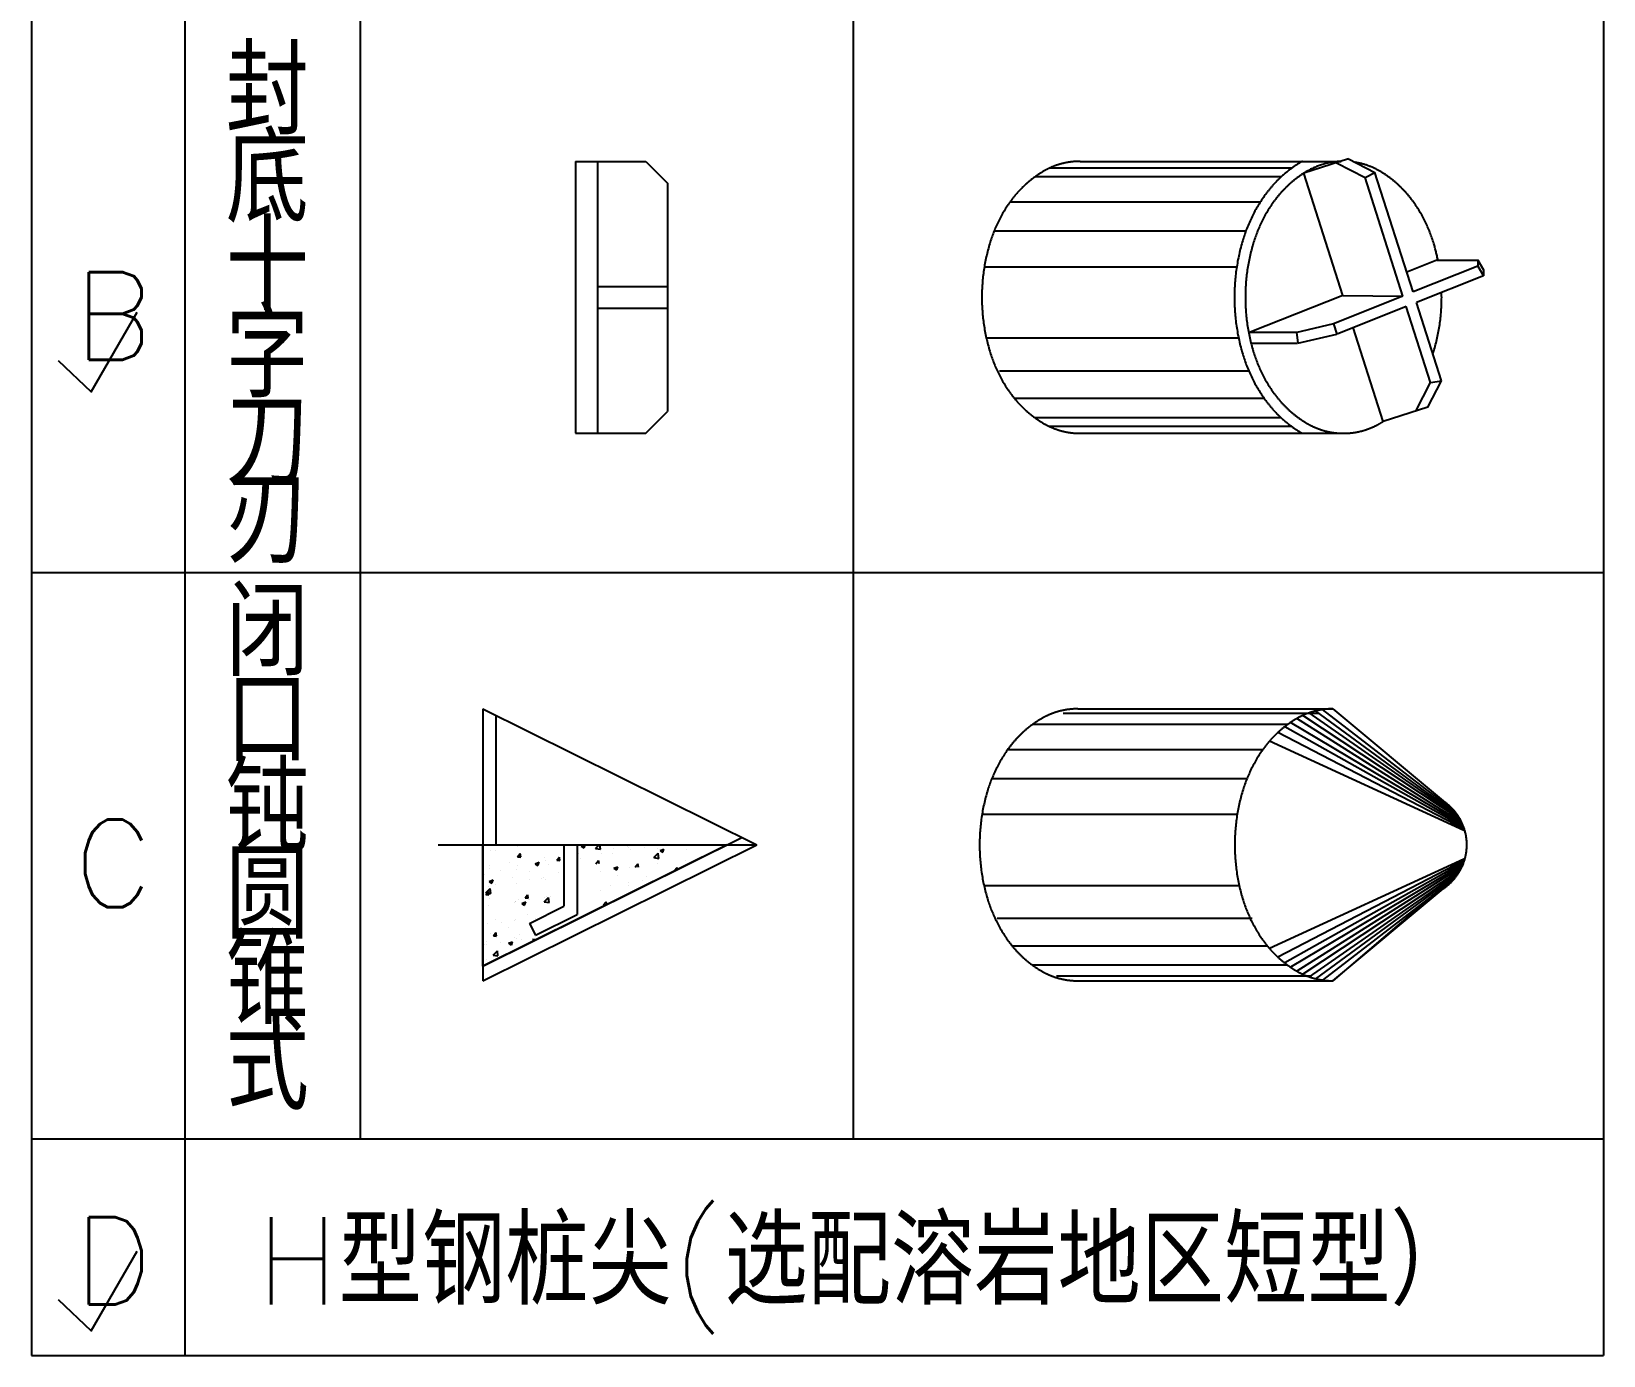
# Model space of a CAD drawing. Extents: x -695511 to 885008, y -751583 to -95266.
# Drawn here: x -599904 to -592729, y -241941 to -235894 of the extents above; entities that cross this region are included whole.
import ezdxf

# ---------------------------------------------------------------- set-up
doc = ezdxf.new("R2010")
doc.units = 0
doc.header["$LTSCALE"] = 1000
doc.header["$MEASUREMENT"] = 0
doc.linetypes.add('DASH', pattern=[0.35, 0.25, -0.1])
for name, color, linetype in [('13', 13, 'Continuous'), ('2', 2, 'Continuous'), ('STEEL', 6, 'Continuous')]:
    doc.layers.add(name, color=color, linetype=linetype)
doc.styles.add('HZ', font='simplex.shx', dxfattribs={"width": 0.8, "bigfont": '1hztxt.shx'})

# ---------------------------------------------------------------- blocks, each defined once
blk = doc.blocks.new('*X154')
at = {"color": 0}
for p, q in [((45155.2, 10891.7), (45155.2, 10891.7)), ((45157.7, 10868.8), (45157.7, 10868.8)), ((45183.5, 10869), (45183.5, 10869)), ((45281.4, 10839.4), (45293.5, 10853.8)), ((45281.4, 10839.4), (45296.3, 10838.1)), ((45284, 10884.9), (45284, 10884.9)), ((45296.4, 10838.1), (45293.5, 10853.8)), ((45329.3, 10894), (45329.3, 10894)), ((45404.5, 10834.6), (45404.5, 10834.6)), ((45460.7, 10823.8), (45472.8, 10838.1)), ((45467.1, 10842.9), (45467.1, 10842.9)), ((45475.7, 10822.4), (45472.8, 10838.1)), ((45561.8, 10855.3), (45561.8, 10855.3)), ((45572.9, 10888.3), (45587.9, 10894.1)), ((45572.9, 10888.3), (45585.4, 10879.9)), ((45585.4, 10879.9), (45590.1, 10894.1)), ((45637.8, 10877.2), (45654, 10894.1)), ((45637.8, 10877.2), (45660, 10873.8)), ((45653, 10888.8), (45653, 10888.8)), ((45660, 10873.7), (45657.6, 10894.1)), ((45665.5, 10854), (45665.5, 10854)), ((45716.3, 10856.6), (45716.3, 10856.6)), ((45719.7, 10876.1), (45719.7, 10876.1)), ((45782.3, 10884.4), (45782.3, 10884.4)), ((45786.5, 10883.1), (45786.5, 10883.1)), ((45795.3, 10872.7), (45795.3, 10872.7)), ((45862.1, 10881.6), (45862.1, 10881.6)), ((45904.6, 10835.8), (45924.1, 10856.1)), ((45904.6, 10835.8), (45926.8, 10832.4)), ((45919.9, 10877.5), (45919.9, 10877.5)), ((45923.7, 10890.3), (45923.7, 10890.3)), ((45926.8, 10832.4), (45924.1, 10856.1)), ((45932.2, 10868.3), (45949.7, 10875)), ((45932.2, 10868.3), (45944.6, 10859.9)), ((45944.6, 10859.9), (45949.7, 10875)), ((46053.4, 10871.9), (46053.4, 10871.9)), ((45152, 10801.4), (45152, 10801.4)), ((45154.7, 10785.6), (45154.7, 10785.6)), ((45204, 10777.9), (45204, 10777.9)), ((45246.7, 10813.8), (45246.7, 10813.8)), ((45278.9, 10781.5), (45278.9, 10781.5)), ((45281, 10801.6), (45281, 10801.6)), ((45337.4, 10772.3), (45337.4, 10772.3)), ((45362.9, 10807.7), (45380.4, 10814.4)), ((45362.9, 10807.7), (45375.3, 10799.3)), ((45375.3, 10799.3), (45380.4, 10814.4)), ((45410.8, 10820.4), (45410.8, 10820.4)), ((45424.7, 10806.5), (45424.7, 10806.5)), ((45460.7, 10823.8), (45475.7, 10822.5)), ((45470.9, 10766.7), (45470.9, 10766.7)), ((45570.5, 10831.5), (45570.5, 10831.5)), ((45640, 10808.1), (45652.1, 10822.4)), ((45655, 10806.7), (45652.1, 10822.4)), ((45662.4, 10770.8), (45662.4, 10770.8)), ((45722.1, 10787.7), (45739.7, 10794.4)), ((45722.1, 10787.7), (45734.6, 10779.3)), ((45734.6, 10779.3), (45739.7, 10794.4)), ((45792.3, 10789.5), (45792.3, 10789.5)), ((45819.4, 10792.4), (45831.4, 10806.7)), ((45834.3, 10791), (45831.4, 10806.7)), ((45920.6, 10807.1), (45920.6, 10807.1)), ((45998.7, 10776.7), (46010.7, 10791.1)), ((46012.4, 10781.8), (46010.7, 10791)), ((46046.9, 10823.1), (46046.9, 10823.1)), ((45133.1, 10756.5), (45133.1, 10756.5)), ((45137.3, 10675.1), (45156.8, 10695.4)), ((45151.7, 10702.4), (45151.7, 10702.4)), ((45152.8, 10727.1), (45170.3, 10733.8)), ((45152.8, 10727.1), (45165.2, 10718.7)), ((45159.5, 10671.6), (45156.8, 10695.3)), ((45165.3, 10718.6), (45170.3, 10733.8)), ((45180.9, 10715.2), (45180.9, 10715.2)), ((45256.7, 10744.4), (45256.7, 10744.4)), ((45277.9, 10718.4), (45277.9, 10718.4)), ((45338.8, 10736), (45338.8, 10736)), ((45390.1, 10738.7), (45390.1, 10738.7)), ((45401.4, 10744.3), (45401.4, 10744.3)), ((45407.8, 10737.1), (45407.8, 10737.1)), ((45706, 10707.4), (45706, 10707.4)), ((45737.8, 10755.4), (45737.8, 10755.4)), ((45789.2, 10706.3), (45789.2, 10706.3)), ((45790.5, 10721.8), (45790.5, 10721.8)), ((45851.8, 10732.4), (45851.8, 10732.4)), ((45871.2, 10749.8), (45871.2, 10749.8)), ((45136.8, 10667.1), (45148.8, 10681.5)), ((45136.8, 10667.1), (45151.7, 10665.8)), ((45137.3, 10675.1), (45159.5, 10671.6)), ((45151.7, 10665.7), (45148.8, 10681.4)), ((45154.2, 10650.9), (45154.2, 10650.9)), ((45268.6, 10632.3), (45268.6, 10632.3)), ((45273, 10637.4), (45273, 10637.4)), ((45274.9, 10635.2), (45274.9, 10635.2)), ((45287.7, 10645.2), (45287.7, 10645.2)), ((45302, 10626.4), (45319.5, 10633.1)), ((45302, 10626.4), (45314.5, 10618)), ((45314.5, 10618), (45319.5, 10633.1)), ((45316.1, 10651.4), (45328.1, 10665.8)), ((45316.1, 10651.4), (45331, 10650.1)), ((45331, 10650.1), (45328.2, 10665.7)), ((45335.6, 10645.7), (45335.6, 10645.7)), ((45404.1, 10633.7), (45423.6, 10654)), ((45404.1, 10633.7), (45426.3, 10630.2)), ((45404.7, 10653.9), (45404.7, 10653.9)), ((45414.4, 10657.3), (45414.4, 10657.3)), ((45421.1, 10639.6), (45421.1, 10639.6)), ((45426.3, 10630.2), (45423.6, 10654)), ((45430.3, 10658.1), (45430.3, 10658.1)), ((45659.4, 10687.5), (45659.4, 10687.5)), ((45674.7, 10620), (45686.8, 10634.4)), ((45689.2, 10621.3), (45686.8, 10634.4)), ((45148.6, 10619.2), (45148.6, 10619.2)), ((45182.7, 10552.4), (45182.7, 10552.4)), ((45271.9, 10552), (45271.9, 10552)), ((45328.5, 10577.4), (45328.5, 10577.4)), ((45364.5, 10559.5), (45364.5, 10559.5)), ((45401.7, 10570.7), (45401.7, 10570.7)), ((45145.6, 10536), (45145.6, 10536)), ((45158.2, 10489.5), (45158.2, 10489.5)), ((45171.5, 10479), (45183.5, 10493.4)), ((45171.5, 10479), (45186.4, 10477.7)), ((45186.4, 10477.7), (45183.5, 10493.4)), ((45207.2, 10538.8), (45207.2, 10538.8)), ((45239, 10517.5), (45239, 10517.5)), ((45269.8, 10547.1), (45269.8, 10547.1)), ((45291.7, 10483.9), (45291.7, 10483.9)), ((45132.4, 10439.9), (45132.4, 10439.9)), ((45141.5, 10440.2), (45141.5, 10440.2)), ((45142.5, 10452.7), (45142.5, 10452.7)), ((45170.4, 10390.2), (45189.9, 10410.5)), ((45192.7, 10386.7), (45189.9, 10410.4)), ((45204.1, 10448.5), (45204.1, 10448.5)), ((45241.2, 10445.1), (45258.7, 10451.8)), ((45241.2, 10445.1), (45253.6, 10436.7)), ((45253.7, 10436.7), (45258.7, 10451.8)), ((45268.8, 10468.7), (45268.8, 10468.7)), ((45278.2, 10464.9), (45278.2, 10464.9)), ((45298.7, 10460.9), (45298.7, 10460.9)), ((45350.8, 10463.4), (45365.7, 10462)), ((45138.3, 10349.8), (45138.3, 10349.8)), ((45139.5, 10369.5), (45139.5, 10369.5)), ((45170.4, 10390.2), (45192.7, 10386.7)), ((45189.3, 10390.4), (45189.3, 10390.4))]:
    blk.add_line(p, q, dxfattribs=at)

msp = doc.modelspace()

# ---------------------------------------------------------------- linework, layer by layer
for p, q in [((-596154.4, -232564.6), (-596154.4, -240951)), ((-599204.5, -233364.6), (-599204.5, -241940.8))]:
    msp.add_line(p, q)
at = {"color": 7}
for p, q in [((-599904.5, -238364.5), (-592729.3, -238364.5)), ((-599904.5, -240951), (-592729.3, -240951))]:
    msp.add_line(p, q, dxfattribs=at)
at = {"layer": '13', "color": 6}
for points in [[(-599782.3, -237397.4), (-599632.6, -237540.4), (-599422.6, -237176.7)], [(-599782.3, -241684.7), (-599632.6, -241827.8), (-599422.6, -241464)]]:
    msp.add_lwpolyline(points, dxfattribs=at)
at = {"layer": '2', "linetype": 'DASH', "ltscale": 15}
for p, q in [((-597421, -236487.8), (-597421, -237729.5)), ((-597421, -236487.8), (-597321, -236487.8)), ((-597321, -236487.8), (-597321, -237729.5)), ((-597321, -236487.8), (-597101, -236487.8)), ((-597101, -236487.8), (-597001, -236587.8)), ((-595118.7, -236487.8), (-593927.5, -236487.8)), ((-593893.1, -236476.8), (-594097.1, -236541.9)), ((-593893.1, -236476.8), (-593772.7, -236539)), ((-595322.1, -236557), (-594199.2, -236557)), ((-595254.4, -236517.2), (-594149.9, -236517.2)), ((-593919.1, -237099.8), (-594097.1, -236541.9)), ((-593948.7, -236494.5), (-593817.8, -236562.1)), ((-593817.8, -236562.1), (-593772.7, -236539)), ((-593645.2, -237102.8), (-593817.8, -236562.1)), ((-593598.6, -237084.2), (-593772.7, -236539)), ((-597001, -236587.8), (-597001, -237629.5)), ((-595437.9, -236673.1), (-594295.8, -236673.1)), ((-595510.4, -236805.1), (-594361.5, -236805.1)), ((-595555.2, -236968.9), (-594403.4, -236968.9)), ((-593490.6, -236938.8), (-593627.6, -236993.5)), ((-593302.4, -236966.1), (-593598.6, -237084.2)), ((-593490.6, -236938.8), (-593300.5, -236938.8)), ((-593302.4, -236938.8), (-593277.6, -236982.7)), ((-593302.4, -236938.8), (-593302.4, -236966.1)), ((-593302.4, -236966.1), (-593277.6, -237010)), ((-593277.6, -236982.7), (-593277.6, -237010)), ((-597321, -237058.6), (-597001, -237058.6)), ((-597321, -237058.6), (-597001, -237058.6)), ((-593277.6, -237010), (-593583.4, -237132)), ((-593919.1, -237099.8), (-594341.9, -237268.4)), ((-593645.2, -237102.8), (-593961.5, -237229)), ((-593919.1, -237099.8), (-593645.2, -237102.8)), ((-593469.1, -237489.7), (-593583.4, -237132)), ((-597321, -237158.6), (-597001, -237158.6)), ((-593629.9, -237150.5), (-593945.1, -237276.3)), ((-593519.3, -237497), (-593629.9, -237150.5)), ((-594341.9, -237268.4), (-594131, -237268.4)), ((-594133.3, -237268.7), (-593960.1, -237228.5)), ((-594131, -237268.4), (-594125.3, -237318.2)), ((-594125.3, -237318.2), (-593946.5, -237276.7)), ((-593961.5, -237229), (-593946.5, -237276.7)), ((-593735.3, -237675.3), (-593872, -237247.1)), ((-595546.5, -237293.7), (-594395.1, -237293.7)), ((-594340.6, -237318.4), (-594127.6, -237318.4)), ((-595486.6, -237444.2), (-594348.7, -237444.2)), ((-593586.8, -237627.9), (-593519.3, -237497)), ((-593531.3, -237610.2), (-593469.1, -237489.7)), ((-593519.3, -237497), (-593469.1, -237489.7)), ((-595418.8, -237569.4), (-594278.9, -237569.4)), ((-597101, -237729.5), (-597001, -237629.5)), ((-593531.3, -237610.2), (-593735.3, -237675.3)), ((-595326.5, -237657), (-594202.6, -237657)), ((-595261.2, -237696.9), (-594154.3, -237696.9)), ((-597421, -237729.5), (-597321, -237729.5)), ((-597321, -237729.5), (-597101, -237729.5)), ((-595118.7, -237729.5), (-593916.2, -237729.5)), ((-597844.7, -238987.8), (-597844.7, -240229.5)), ((-597844.7, -238987.8), (-596594.5, -239608.6)), ((-595129.2, -238987.8), (-593964.7, -238987.8)), ((-593398.6, -239469.4), (-594043.7, -238997.4)), ((-593409.4, -239454.5), (-594011.8, -238991.2)), ((-593964.7, -238987.8), (-593451.9, -239414.8)), ((-597784.7, -239017.6), (-597784.7, -239608.6)), ((-595332.6, -239057), (-594168.1, -239057)), ((-595195.1, -239007.2), (-594030.5, -239007.2)), ((-593371.2, -239526.4), (-594184.5, -239069.2)), ((-593375.6, -239515.4), (-594158.8, -239050.6)), ((-593380, -239504.5), (-594129.6, -239032.3)), ((-593383.3, -239493.5), (-594101.4, -239017.7)), ((-593391, -239481.5), (-594073.4, -239006.3)), ((-593366.8, -239542.8), (-594253.8, -239134.8)), ((-593367.9, -239535.2), (-594215.5, -239095.4)), ((-595448.4, -239173.1), (-594283.9, -239173.1)), ((-595520.9, -239305), (-594356.3, -239305)), ((-595565.7, -239468.9), (-594401.2, -239468.9)), ((-597844.7, -240162.5), (-596662, -239575.1)), ((-596729.4, -239608.6), (-597844.7, -240162.5)), ((-597844.7, -240162.5), (-597844.7, -239608.6)), ((-597844.7, -240229.5), (-596594.5, -239608.6)), ((-597474, -239608.6), (-597474, -239889.4)), ((-597414, -239608.6), (-597414, -239926.6)), ((-593366.8, -239674.4), (-594253.8, -240082.4)), ((-593367.9, -239682.1), (-594215.5, -240121.8)), ((-593371.2, -239690.8), (-594184.5, -240148)), ((-593375.6, -239701.8), (-594158.8, -240166.7)), ((-593380, -239712.8), (-594129.6, -240185)), ((-595557, -239793.7), (-594392.4, -239793.7)), ((-593383.3, -239723.7), (-594101.4, -240199.6)), ((-593391, -239735.8), (-594073.4, -240210.9)), ((-593398.6, -239747.8), (-594043.7, -240219.8)), ((-593409.4, -239762.7), (-594011.8, -240226.1)), ((-593964.7, -240229.5), (-593451.9, -239802.4)), ((-593494.8, -239827.3), (-593964.7, -240229.5)), ((-597630.6, -239967.1), (-597474, -239889.4)), ((-597603.9, -240020.9), (-597414, -239926.6)), ((-597630.6, -239967.1), (-597603.9, -240020.9)), ((-595497.1, -239944.2), (-594332.5, -239944.2)), ((-595429.3, -240069.4), (-594264.8, -240069.4)), ((-595337, -240157), (-594172.5, -240157)), ((-595226.8, -240206.9), (-594062.3, -240206.9)), ((-595129.2, -240229.5), (-593964.7, -240229.5))]:
    msp.add_line(p, q, dxfattribs=at)
at = {"layer": '2', "color": 3, "linetype": 'DASH', "ltscale": 15}
msp.add_line((-598048, -239608.6), (-596594.5, -239608.6), dxfattribs=at)
at = {"layer": '2', "linetype": 'DASH', "ltscale": 15}
for points in [[(-595118.7, -236487.8, 0.131023), (-595282, -236531.3, 0.106557), (-595435.5, -236669.6, 0.083851), (-595530.8, -236863.1, 0.072735), (-595566.7, -237108.6, 0.072735), (-595530.8, -237354.2, 0.083851), (-595435.5, -237547.6, 0.106557), (-595282, -237685.9, 0.131023), (-595118.7, -237729.5, 0.131023)], [(-594104.1, -236487.8, 0.00023), (-594104.4, -236488, 0.106557), (-594273.5, -236640.4, 0.083851), (-594376.2, -236848.8, 0.072735), (-594414.2, -237108.6, 0.072735), (-594376.2, -237368.5, 0.083851), (-594273.5, -237576.9, 0.106557), (-594104.4, -237729.3, 0.00023), (-594104.1, -237729.5, 0.131023)], [(-593928.2, -236488, 0.121752), (-594079.5, -236531.3, 0.106557), (-594233, -236669.6, 0.083851), (-594328.3, -236863.1, 0.072735), (-594364.2, -237108.6, 0.072735), (-594328.3, -237354.2, 0.083851), (-594233, -237547.6, 0.106557), (-594079.5, -237685.9, 0.131023), (-593916.2, -237729.5, 0.131023), (-593752.9, -237685.9, 0.010494), (-593735.3, -237675.3, 0.083851)], [(-593485.2, -236938.8, 0.022774), (-593504.2, -236863.1, 0.083851), (-593599.5, -236669.6, 0.106557), (-593752.9, -236531.3, 0.090283), (-593863.7, -236492, 0.131023)], [(-593508.2, -237367.3, 0.005304), (-593504.2, -237354.2, 0.072735), (-593468.2, -237108.6, 0.006557), (-593468.5, -237086.1, 0.083851)], [(-595129.2, -238987.8, 0.131023), (-595292.5, -239031.3, 0.106557), (-595446, -239169.6, 0.083851), (-595541.3, -239363.1, 0.072735), (-595577.2, -239608.6, 0.072735), (-595541.3, -239854.2, 0.083851), (-595446, -240047.6, 0.106557), (-595292.5, -240185.9, 0.131023), (-595129.2, -240229.5, 0.131023)], [(-593964.7, -238987.8, 0.131023), (-594127.9, -239031.3, 0.106557), (-594281.4, -239169.6, 0.083851), (-594376.7, -239363.1, 0.072735), (-594412.6, -239608.6, 0.072735), (-594376.7, -239854.2, 0.083851), (-594281.4, -240047.6, 0.106557), (-594127.9, -240185.9, 0.131023), (-593964.7, -240229.5, 0.131023)]]:
    msp.add_lwpolyline(points, format="xyb", dxfattribs=at)
msp.add_arc((-593593.1, -239608.6), 239.8, 294.20752, 53.92493, dxfattribs=at)
at = {"layer": 'STEEL'}
for p, q in [((-599904.5, -232564.6), (-599904.5, -241940.8)), ((-598404.5, -232564.6), (-598404.5, -240951)), ((-592729.3, -232564.6), (-592729.3, -241940.8)), ((-599904.5, -241940.8), (-592729.3, -241940.8))]:
    msp.add_line(p, q, dxfattribs=at)

# ---------------------------------------------------------------- block references
at = {"layer": '2', "linetype": 'DASH', "ltscale": 15, "xscale": 0.9999974754173308, "yscale": 0.9999974754173308, "zscale": 0.9999974754173308}
msp.add_blockref('*X154', (-642967.8, -250502.7), dxfattribs=at)

# ---------------------------------------------------------------- texts
at = {"color": 7, "style": 'HZ'}
for s, height, p in [('封', 400, (-599017.9, -236366)), ('底', 400, (-599017.9, -236766)), ('十', 400, (-599017.9, -237166)), ('B', 400, (-599711.3, -237393.4)), ('字', 400, (-599017.9, -237566)), ('刀', 400, (-599017.9, -237966)), ('刃', 400, (-599017.9, -238321)), ('闭', 400, (-599017.9, -238837.4)), ('口', 400, (-599017.9, -239237.4)), ('钝', 400, (-599017.9, -239637.4)), ('C', 400, (-599711.3, -239893.4)), ('圆', 400, (-599017.9, -240037.4)), ('锥', 400, (-599017.9, -240425.5)), ('式', 400, (-599017.9, -240817.2)), ('H型钢桩尖(选配溶岩地区短型）', 399.999, (-598878.6, -241708.1)), ('D', 400, (-599711.3, -241708.1))]:
    msp.add_text(s, height=height, dxfattribs=at).set_placement(p)

doc.saveas('drawing.dxf')
